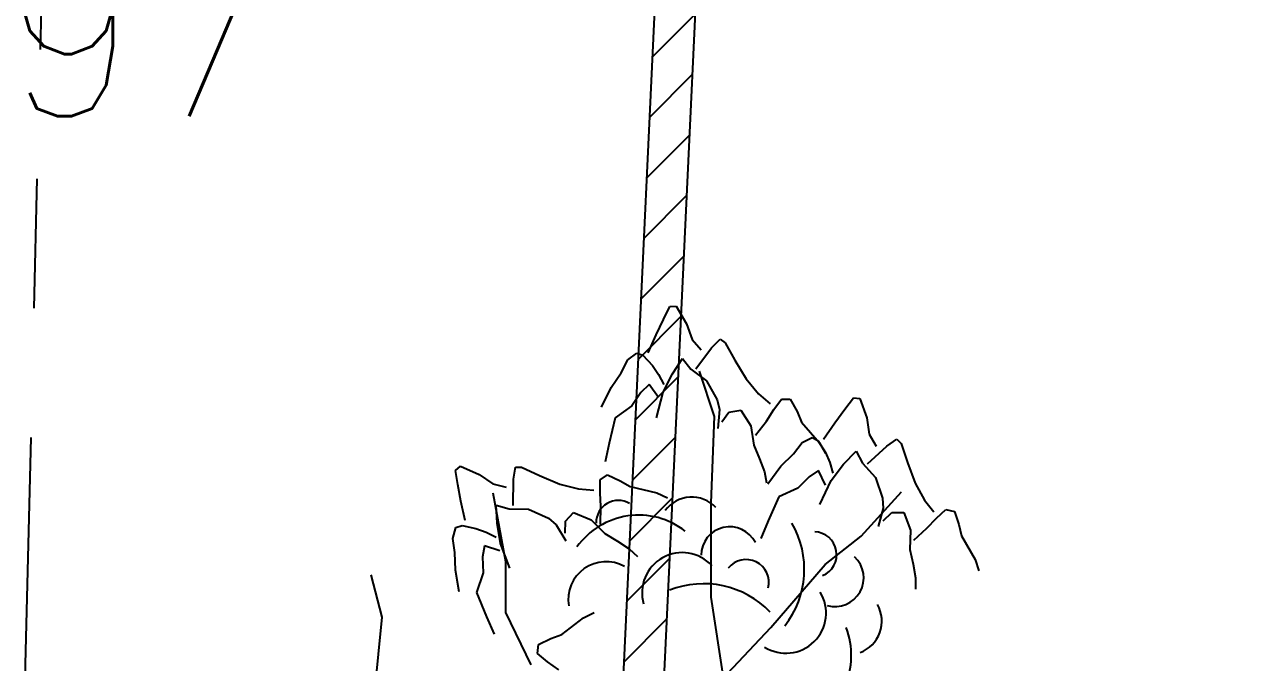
# Model space of a CAD drawing. Header units: millimetres. Extents: x 524954 to 526204, y 9523489 to 9524010.
# Drawn here: x 525731.63 to 525739.21, y 9523643.29 to 9523647.2 of the extents above; entities that cross this region are included whole.
import ezdxf

# ---------------------------------------------------------------- set-up
doc = ezdxf.new("R2010")
doc.units = ezdxf.units.MM
doc.header["$PDMODE"] = 32
doc.header["$PDSIZE"] = 0.5
doc.linetypes.add('ACAD_ISO12W100', pattern=[21, 12, -3, 0, -3, 0, -3])
doc.linetypes.add('AXES2', pattern=[28.575, 19.05, -3.175, 3.175, -3.175])
for name, color, linetype in [('Arbre', 34, 'ACAD_ISO12W100'), ('Axe_Piste', 3, 'AXES2'), ('Cloture', 7, 'Continuous'), ('Murs', 1, 'Continuous'), ('TopoAlt', 3, 'Continuous'), ('TOPOJIS', 7, 'Continuous')]:
    doc.layers.add(name, color=color, linetype=linetype)
doc.styles.add('Simplex 1.0', font='Simplex.shx', dxfattribs={"width": 0.99, "height": 1})

# ---------------------------------------------------------------- blocks, each defined once
blk = doc.blocks.new('TCPOINT M')
at = {"color": 0}
blk.add_point((0, 0), dxfattribs=at)
at = {"layer": 'TopoAlt', "style": 'Simplex 1.0', "width": 0.99}
blk.add_attdef('ALT', (0.15, 0.15), '', height=1, dxfattribs=at)
blk = doc.blocks.new('v088')
at = {"color": 3, "linetype": 'Continuous'}
for p, q in [((-0.0239, 12.3184), (0.0161, 12.3965)), ((0.0161, 12.3965), (0.0546, 12.3999)), ((0.0546, 12.3999), (0.1184, 12.2906)), ((-0.0686, 12.2238), (-0.0239, 12.3184)), ((0.1184, 12.2906), (0.1522, 12.1952)), ((-0.1179, 12.1126), (-0.0686, 12.2238)), ((0.1522, 12.1952), (0.2074, 12.1313)), ((0.2717, 12.1435), (0.3242, 12.1966)), ((0.3242, 12.1966), (0.3557, 12.1751)), ((0.1746, 12.0155), (0.2717, 12.1435)), ((0.3557, 12.1751), (0.415, 12.0689)), ((-0.2828, 11.9912), (-0.2428, 12.0693)), ((-0.2428, 12.0693), (-0.1881, 12.111)), ((-0.1881, 12.111), (-0.1505, 12.0986)), ((-0.1505, 12.0986), (-0.0915, 12.0354)), ((0.0317, 11.9844), (0.0922, 12.0781)), ((0.0922, 12.0781), (0.1437, 12.0135)), ((0.415, 12.0689), (0.4841, 11.9528)), ((-0.344, 11.9013), (-0.2828, 11.9912)), ((-0.0915, 12.0354), (-0.0536, 11.98)), ((-0.0536, 11.98), (-0.0225, 11.9193)), ((-0.0252, 11.8718), (0.0317, 11.9844)), ((0.1437, 12.0135), (0.2395, 11.9416)), ((-0.4033, 11.7804), (-0.344, 11.9013)), ((-0.1123, 11.9179), (-0.1618, 11.8694)), ((-0.0542, 11.8389), (-0.1123, 11.9179)), ((0.2395, 11.9416), (0.3048, 11.8248)), ((0.4841, 11.9528), (0.5601, 11.8616)), ((-0.1618, 11.8694), (-0.2169, 11.7884)), ((-0.066, 11.7153), (-0.0252, 11.8718)), ((0.3048, 11.8248), (0.32, 11.7651)), ((0.5601, 11.8616), (0.6304, 11.8005)), ((0.6527, 11.7656), (0.6994, 11.8293)), ((0.6994, 11.8293), (0.7544, 11.828)), ((0.7544, 11.828), (0.796, 11.7537)), ((1.0886, 11.7676), (1.1424, 11.8368)), ((1.1424, 11.8368), (1.1809, 11.833)), ((1.1809, 11.833), (1.2232, 11.7138)), ((-0.2169, 11.7884), (-0.3202, 11.714)), ((0.32, 11.7651), (0.3106, 11.6498)), ((0.3344, 11.6895), (0.378, 11.7487)), ((0.378, 11.7487), (0.4498, 11.7623)), ((0.4498, 11.7623), (0.5114, 11.6644)), ((0.6075, 11.6944), (0.6527, 11.7656)), ((0.796, 11.7537), (0.824, 11.6885)), ((1.027, 11.683), (1.0886, 11.7676)), ((-0.3202, 11.714), (-0.3572, 11.5582)), ((0.5114, 11.6644), (0.5299, 11.5465)), ((0.5418, 11.6075), (0.6075, 11.6944)), ((0.824, 11.6885), (0.9344, 11.5607)), ((0.9578, 11.583), (1.027, 11.683)), ((1.2232, 11.7138), (1.2386, 11.6137)), ((0.827, 11.5637), (0.8886, 11.5945)), ((0.8886, 11.5945), (0.9232, 11.5753)), ((1.2386, 11.6137), (1.2809, 11.5407)), ((-0.3572, 11.5582), (-0.3824, 11.4437)), ((0.5299, 11.5465), (0.5653, 11.4632)), ((0.7732, 11.4945), (0.827, 11.5637)), ((0.9232, 11.5753), (0.9693, 11.5022)), ((0.9344, 11.5607), (0.97, 11.497)), ((1.2271, 11.433), (1.3463, 11.5407)), ((1.3463, 11.5407), (1.4079, 11.583)), ((1.4079, 11.583), (1.4348, 11.556)), ((1.4348, 11.556), (1.4733, 11.4406)), ((0.5653, 11.4632), (0.5962, 11.3829)), ((0.6962, 11.4176), (0.7732, 11.4945)), ((0.9693, 11.5022), (0.9963, 11.4406)), ((0.9963, 11.4406), (1.0155, 11.3753)), ((1.0809, 11.4291), (1.1578, 11.5099)), ((1.1578, 11.5099), (1.1963, 11.4368)), ((1.4733, 11.4406), (1.5194, 11.3137)), ((-1.2987, 11.3921), (-1.2695, 11.4174)), ((-1.2853, 11.3054), (-1.2987, 11.3921)), ((-1.2695, 11.4174), (-1.1537, 11.3664)), ((-1.1537, 11.3664), (-1.0704, 11.3089)), ((-0.9434, 11.3371), (-0.9319, 11.4109)), ((-0.9319, 11.4109), (-0.8938, 11.412)), ((-0.8938, 11.412), (-0.7835, 11.3608)), ((-0.4126, 11.3334), (-0.3673, 11.3647)), ((-0.3673, 11.3647), (-0.2901, 11.3288)), ((0.5962, 11.3829), (0.6091, 11.3149)), ((0.6155, 11.3099), (0.6962, 11.4176)), ((0.927, 11.3906), (0.8693, 11.3522)), ((0.9693, 11.3022), (0.927, 11.3906)), ((1.004, 11.3291), (1.0809, 11.4291)), ((1.1963, 11.4368), (1.2771, 11.3483)), ((-1.266, 11.2026), (-1.2853, 11.3054)), ((-1.0704, 11.3089), (-0.9882, 11.2895)), ((-0.9469, 11.1764), (-0.9434, 11.3371)), ((-0.7835, 11.3608), (-0.6595, 11.3072)), ((-0.6595, 11.3072), (-0.5444, 11.2779)), ((-0.4131, 11.2545), (-0.4126, 11.3334)), ((-0.2901, 11.3288), (-0.2291, 11.2925)), ((-0.2291, 11.2925), (-0.0648, 11.2537)), ((0.8693, 11.3522), (0.8001, 11.2829)), ((0.9347, 11.1829), (1.004, 11.3291)), ((1.2771, 11.3483), (1.3194, 11.2214)), ((1.5194, 11.3137), (1.5771, 11.2099)), ((-0.5444, 11.2779), (-0.4516, 11.2697)), ((-0.4079, 11.1703), (-0.4131, 11.2545)), ((-0.0648, 11.2537), (0.0014, 11.223)), ((0.6847, 11.2291), (0.6193, 11.0829)), ((0.8001, 11.2829), (0.6847, 11.2291)), ((1.3194, 11.2214), (1.3232, 11.1598)), ((-1.2408, 11.0836), (-1.266, 11.2026)), ((-1.0503, 11.1789), (-0.9708, 11.1567)), ((-1.0444, 11.0675), (-1.0503, 11.1789)), ((-0.9708, 11.1567), (-0.851, 11.1547)), ((-0.851, 11.1547), (-0.7296, 11.0984)), ((-0.4102, 11.0614), (-0.4079, 11.1703)), ((1.3232, 11.1598), (1.2925, 11.0483)), ((1.5771, 11.2099), (1.6348, 11.1368)), ((1.6502, 11.0983), (1.7079, 11.1522)), ((1.7079, 11.1522), (1.7617, 11.1406)), ((1.7617, 11.1406), (1.7887, 11.0598)), ((-1.0245, 10.9429), (-1.0444, 11.0675)), ((-0.7296, 11.0984), (-0.6822, 11.0589)), ((-0.6822, 11.0589), (-0.6222, 10.96)), ((-0.6263, 11.0061), (-0.6257, 11.0796)), ((-0.6257, 11.0796), (-0.5755, 11.1328)), ((-0.5755, 11.1328), (-0.4682, 11.0896)), ((-0.4682, 11.0896), (-0.3841, 11.005)), ((0.6193, 11.0829), (0.5731, 10.9752)), ((1.3232, 11.0829), (1.3771, 11.1329)), ((1.3771, 11.1329), (1.4502, 11.1329)), ((1.4502, 11.1329), (1.4925, 11.0252)), ((1.5925, 11.0368), (1.6502, 11.0983)), ((1.7887, 11.0598), (1.8041, 10.9906)), ((-1.3166, 10.9752), (-1.2967, 11.0411)), ((-1.2967, 11.0411), (-1.2589, 11.0531)), ((-1.2589, 11.0531), (-1.1741, 11.0365)), ((-1.1741, 11.0365), (-1.1109, 11.0139)), ((-1.1109, 11.0139), (-1.0501, 10.983)), ((-0.3841, 11.005), (-0.3065, 10.9583)), ((1.4925, 11.0252), (1.4886, 10.906)), ((1.5117, 10.9637), (1.5925, 11.0368)), ((1.8041, 10.9906), (1.8887, 10.8444)), ((-1.3032, 10.8885), (-1.3166, 10.9752)), ((-1.122, 10.9292), (-1.1336, 10.8608)), ((-1.0286, 10.8992), (-1.122, 10.9292)), ((-0.9657, 10.7922), (-1.0245, 10.9429)), ((-0.3065, 10.9583), (-0.2344, 10.9114)), ((-0.2344, 10.9114), (-0.1841, 10.8638)), ((-1.3, 10.7798), (-1.3032, 10.8885)), ((-1.1336, 10.8608), (-1.1308, 10.7629)), ((1.4886, 10.906), (1.5079, 10.8175)), ((1.8887, 10.8444), (1.9118, 10.7752)), ((-1.2771, 10.6471), (-1.3, 10.7798)), ((-1.1308, 10.7629), (-1.1708, 10.642)), ((1.5079, 10.8175), (1.5233, 10.7329)), ((1.5233, 10.7329), (1.5233, 10.6636)), ((-1.1708, 10.642), (-1.1094, 10.4942)), ((-1.1094, 10.4942), (-1.0628, 10.3867)), ((-0.648, 10.3846), (-0.514, 10.4875)), ((-0.514, 10.4875), (-0.4484, 10.5194)), ((-0.7146, 10.3603), (-0.648, 10.3846)), ((-0.7957, 10.2682), (-0.7912, 10.3231)), ((-0.7912, 10.3231), (-0.7146, 10.3603)), ((-0.7348, 10.218), (-0.7957, 10.2682)), ((-0.6662, 10.1688), (-0.7348, 10.218))]:
    blk.add_line(p, q, dxfattribs=at)
at = {"linetype": 'Continuous'}
for p, q in [((0.2897, 11.7219), (0.1969, 11.9998)), ((0.2697, 11.1929), (0.2897, 11.7219)), ((-0.9914, 10.8307), (-1.0686, 11.252)), ((1.1882, 10.9882), (1.4374, 11.2608)), ((0.2693, 10.6145), (0.2697, 11.1929)), ((0.9679, 10.8157), (1.1882, 10.9882)), ((-0.9911, 10.5198), (-0.9914, 10.8307)), ((0.6339, 10.4293), (0.9679, 10.8157)), ((-1.7492, 10.4915), (-1.8168, 10.7513)), ((0.3448, 10.1217), (0.2693, 10.6145)), ((-1.8059, 9.9306), (-1.7492, 10.4915)), ((-0.8352, 10.1996), (-0.9911, 10.5198)), ((0.3358, 10.1122), (0.6339, 10.4293))]:
    blk.add_line(p, q, dxfattribs=at)
at = {"color": 3, "linetype": 'Continuous'}
for centre, major_axis, start_param, end_param in [((-0.3005, 11.0717), (0.0964, 0.0964), 0.254619, 2.377018), ((0.1501, 11.0237), (0.1445, 0.1445), 6.263619, 7.998733), ((-0.1756, 10.6509), (0.3298, 0.3298), 0.12682, 1.733702), ((0.3829, 10.8698), (-0.1246, 0.1246), 4.396235, 7.060094), ((0.2754, 10.7857), (0.3995, 0.3995), 4.836335, 6.022049), ((0.8987, 10.8757), (0.099, 0.099), 4.31771, 7.031286), ((0.0911, 10.6412), (0.1741, 0.1741), 6.236163, 8.918901), ((-0.3757, 10.5998), (0.1641, 0.1641), 0.282297, 2.520721), ((0.4834, 10.7051), (-0.099, 0.099), 3.680741, 6.394318), ((1.0287, 10.7332), (-0.1246, 0.1246), 2.081137, 4.744996), ((0.2226, 10.1318), (-0.3995, 0.3995), 4.689978, 5.875693), ((0.7276, 10.5169), (-0.1741, 0.1741), 1.793126, 4.475865), ((1.1114, 10.4666), (-0.1445, 0.1445), 2.713295, 4.448408), ((0.6623, 10.2582), (-0.3298, 0.3298), 2.69514, 4.302022)]:
    blk.add_ellipse(centre, major_axis=major_axis, ratio=1, start_param=start_param, end_param=end_param, dxfattribs=at)

msp = doc.modelspace()

# ---------------------------------------------------------------- hatches: boundary and pattern name
at = {"layer": 'Murs'}
h = msp.add_hatch(dxfattribs=at)
h.set_pattern_fill('_U', color=256, scale=0.25, angle=45, style=0, pattern_type=0)
h.set_pattern_definition([(45, (0, 0), (-0.1767766952966, 0.1767766952966), [])])
h.paths.add_polyline_path([(525735.2584, 9523642.1584), (525737.2762, 9523685.0327), (525740.2188, 9523708.2482), (525777.6829, 9523702.6849), (525777.6462, 9523702.4376), (525740.4347, 9523707.9634), (525737.5254, 9523685.011), (525735.5081, 9523642.1466)])

# ---------------------------------------------------------------- linework, layer by layer
at = {"layer": 'Axe_Piste', "ltscale": 0.25, "flags": 128}
msp.add_lwpolyline([(525735.7018, 9523708.807), (525733.7118, 9523685.4745), (525732.2222, 9523667.3913), (525731.5374, 9523639.1411), (525730.9016, 9523631.0452)], dxfattribs=at)
at = {"layer": 'Cloture', "flags": 128}
for points in [[(525735.2584, 9523642.1584), (525737.2762, 9523685.0327), (525740.2188, 9523708.2482), (525777.6829, 9523702.6849)], [(525735.5081, 9523642.1466), (525737.5254, 9523685.011), (525740.4347, 9523707.9634), (525777.6462, 9523702.4376)]]:
    msp.add_lwpolyline(points, dxfattribs=at)

# ---------------------------------------------------------------- block references
at = {"layer": 'Arbre'}
msp.add_blockref('v088', (525735.577, 9523633.073), dxfattribs=at)
at = {"layer": 'TOPOJIS'}
ref = msp.add_blockref('TCPOINT M', (525728.4769, 9523646.5877, 272.97), dxfattribs=at)
ref.add_attrib('ALT', '272.97', (525728.5269, 9523646.6377, 272.97), dxfattribs={"layer": 'TopoAlt', "height": 1, "style": 'Simplex 1.0', "width": 0.99})

doc.saveas('drawing.dxf')
